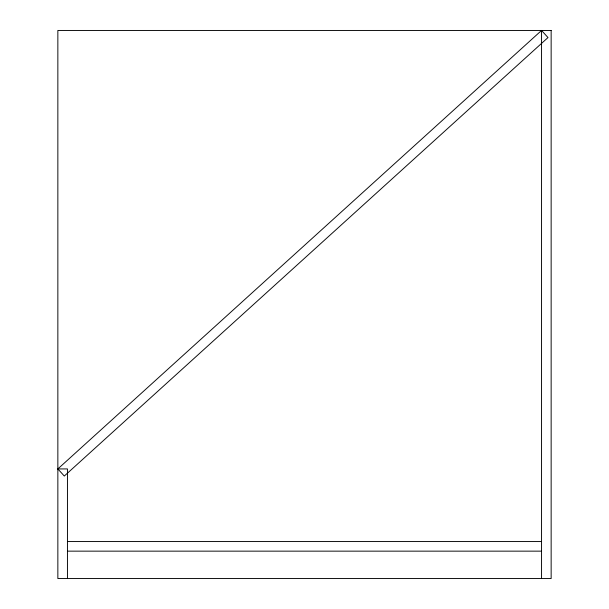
<?xml version="1.0" encoding="UTF-8"?>
<svg xmlns="http://www.w3.org/2000/svg" width="609" height="609" viewBox="0 0 609 609"><rect width="100%" height="100%" fill="white"/><g stroke="black" fill="none" stroke-linecap="round" stroke-linejoin="round"><path stroke-width="0.91" d="M57.855 468.93L541.553 30.45L547.993 37.56L64.295 476.04L57.855 468.93L67.447 468.93L67.447 578.55M67.447 541.553L541.553 541.553M67.447 551.145L541.553 551.145M541.553 30.45L541.553 578.55M551.145 30.45L57.855 30.45L57.855 578.55L551.145 578.55L551.145 30.45"/></g></svg>
